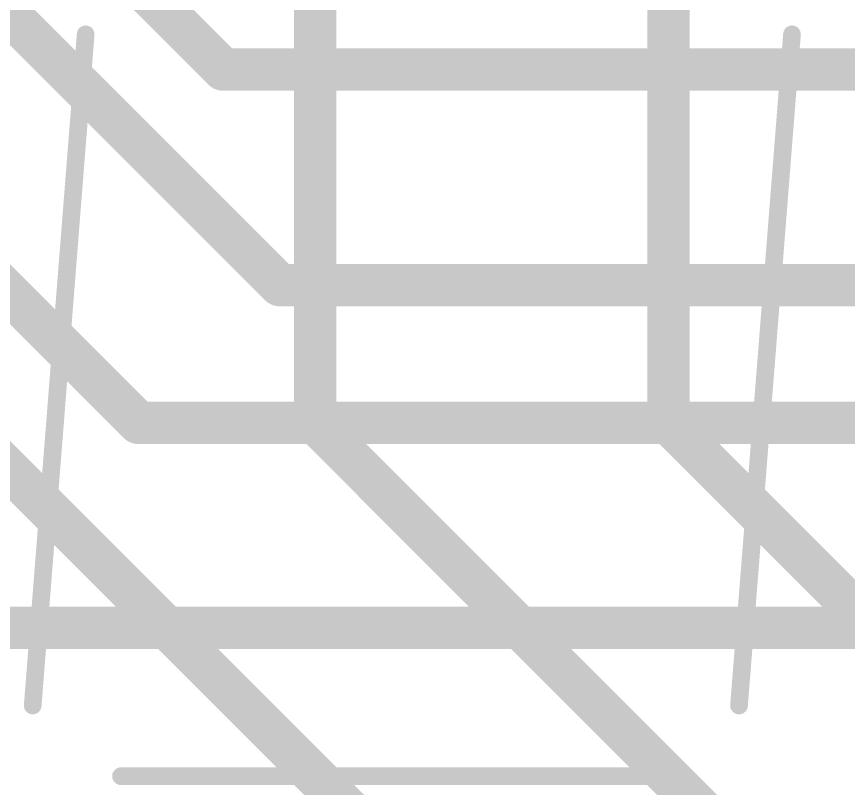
# Model space of a CAD drawing. Extents: x -6.3 to 44.5, y -10.2 to 43.3.
# Drawn here: x 2.93 to 8.91, y 21.5 to 27.05 of the extents above; entities that cross this region are included whole.
import ezdxf

# ---------------------------------------------------------------- set-up
doc = ezdxf.new("R2010")
doc.units = 0
for name, color, linetype in [('1', 12, 'CONTINUOUS'), ('16', 132, 'CONTINUOUS'), ('51', 53, 'CONTINUOUS')]:
    doc.layers.add(name, color=color, linetype=linetype)

msp = doc.modelspace()

# ---------------------------------------------------------------- linework, layer by layer
at = {"layer": '1', "const_width": 0.3048}
for points in [[(5.08, 28.829), (5.08, 24.13)], [(7.62, 28.829), (7.62, 24.13)], [(2.54, 24.13), (12.7, 13.97)], [(12.7, 16.51), (5.08, 24.13)], [(15.24, 16.51), (7.62, 24.13)]]:
    msp.add_lwpolyline(points, dxfattribs=at)
at = {"layer": '1', "const_width": 0.1524}
for points in [[(5.1339, 24.1839, 1), (5.0261, 24.0761)], [(7.6739, 24.1839, 1), (7.5661, 24.0761)], [(5.0038, 24.13, 1), (5.1562, 24.13)], [(7.5438, 24.13, 1), (7.6962, 24.13)]]:
    msp.add_lwpolyline(points, format="xyb", dxfattribs=at)
at = {"layer": '16', "const_width": 0.3048}
for points in [[(3.2766, 27.813), (4.4196, 26.67)], [(4.826, 25.1206), (2.5908, 27.3558)], [(1.27, 26.67), (3.81, 24.13)], [(4.4196, 26.67), (12.7, 26.67)], [(4.826, 25.1206), (13.6906, 25.1206)], [(3.81, 24.13), (15.24, 24.13)], [(2.2352, 22.6568), (16.3068, 22.6568)]]:
    msp.add_lwpolyline(points, dxfattribs=at)
at = {"layer": '16', "const_width": 0.1524}
for points in [[(4.4196, 26.7462, 1), (4.4196, 26.5938)], [(4.3657, 26.6161, 1), (4.4735, 26.7239)], [(4.826, 25.1968, 1), (4.826, 25.0444)], [(4.7721, 25.0667, 1), (4.8799, 25.1745)], [(3.81, 24.2062, 1), (3.81, 24.0538)], [(3.7561, 24.0761, 1), (3.8639, 24.1839)]]:
    msp.add_lwpolyline(points, format="xyb", dxfattribs=at)
at = {"layer": '51', "const_width": 0.127}
for points in [[(3.429, 26.924), (3.048, 22.098)], [(8.509, 26.924), (8.128, 22.098)], [(3.683, 21.59), (7.62, 21.59)]]:
    msp.add_lwpolyline(points, dxfattribs=at)
at = {"layer": '51', "const_width": 0.0635}
for points in [[(3.4607, 26.9215, 1), (3.3973, 26.9265)], [(8.5407, 26.9215, 1), (8.4773, 26.9265)], [(3.0163, 22.1005, 1), (3.0797, 22.0955)], [(8.0963, 22.1005, 1), (8.1597, 22.0955)], [(3.683, 21.6217, 1), (3.683, 21.5583)], [(7.62, 21.5583, 1), (7.62, 21.6217)]]:
    msp.add_lwpolyline(points, format="xyb", dxfattribs=at)

doc.saveas('drawing.dxf')
